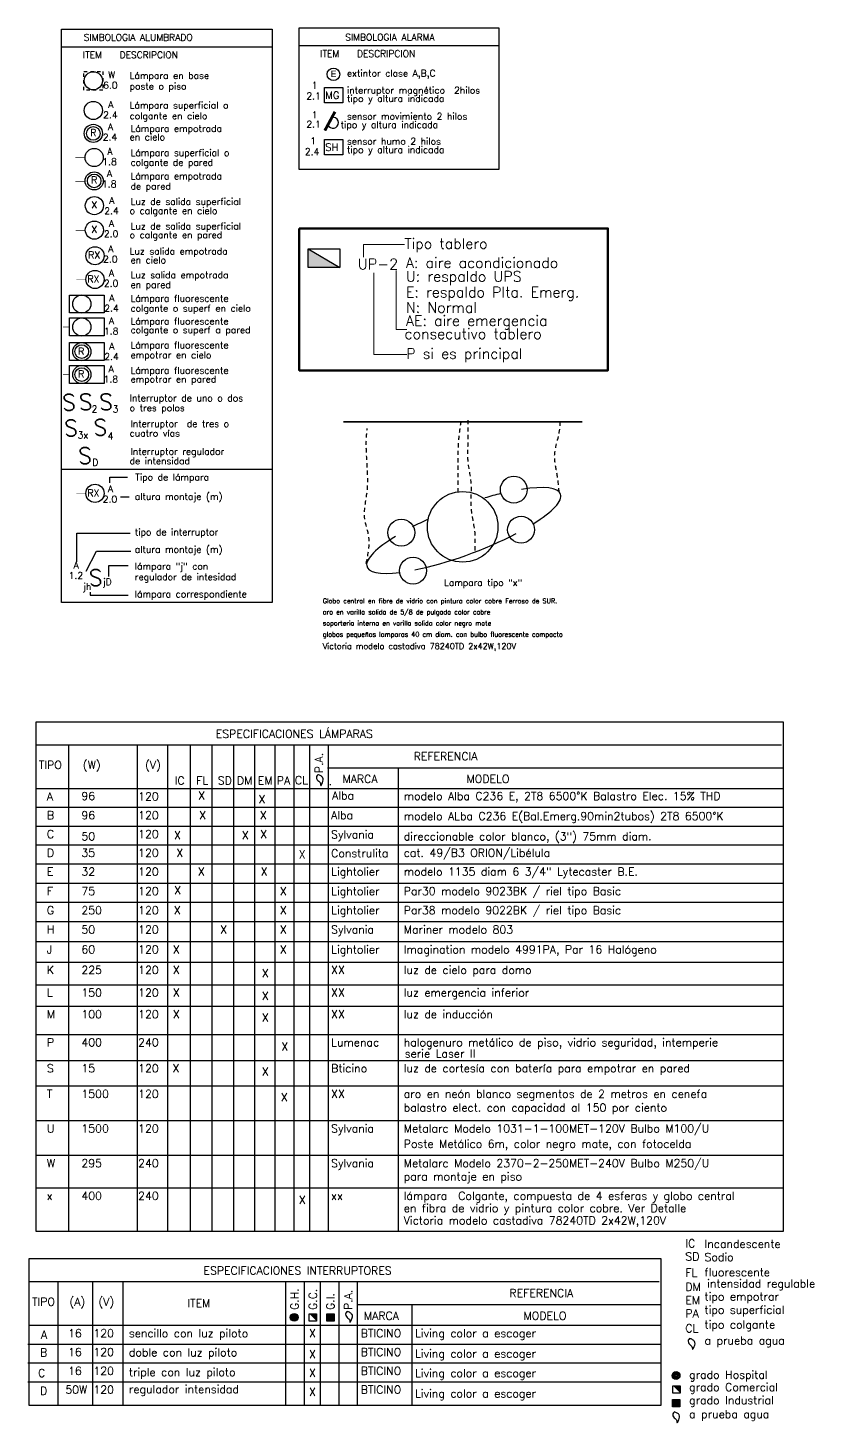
# Model space of a CAD drawing. Extents: x 630.7 to 694.4, y 620.3 to 665.5.
# Drawn here: x 630.66 to 654.4, y 620.34 to 662.44 of the extents above; entities that cross this region are included whole.
import ezdxf

# ---------------------------------------------------------------- set-up
doc = ezdxf.new("R2010")
doc.units = 0
doc.header["$LTSCALE"] = 0.5
doc.header["$MEASUREMENT"] = 0
doc.linetypes.add('DASHED2', pattern=[0.375, 0.25, -0.125])
doc.linetypes.add('HIDDEN2', pattern=[0.1875, 0.125, -0.0625])
for name, color, linetype in [('ALUMBRADO', 3, 'CONTINUOUS'), ('SEÑALES', 4, 'CONTINUOUS'), ('TOMAS', 4, 'HIDDEN2'), ('tuberia_alumbrado', 3, 'DASHED2'), ('UNIFILAR', 1, 'CONTINUOUS')]:
    doc.layers.add(name, color=color, linetype=linetype)
doc.styles.add('romans', font='romans.shx')

msp = doc.modelspace()

# ---------------------------------------------------------------- linework, layer by layer
at = {"layer": 'ALUMBRADO', "color": 5}
for p, q in [((631.677, 661.87), (638.03, 661.87)), ((631.67, 649.127), (638.022, 649.127))]:
    msp.add_line(p, q, dxfattribs=at)
at = {"layer": 'ALUMBRADO'}
for p, q in [((633.136, 648.715), (633.136, 648.883)), ((633.136, 648.883), (633.67, 648.883)), ((633.456, 648.288), (633.716, 648.288)), ((632.134, 647.194), (633.745, 647.194)), ((632.134, 646.333), (632.134, 647.194)), ((632.415, 646.052), (632.734, 646.651)), ((632.734, 646.651), (633.764, 646.651)), ((633.105, 646.223), (633.685, 646.223)), ((633.105, 645.888), (633.105, 646.223)), ((632.54, 645.415), (632.54, 645.323)), ((632.54, 645.323), (633.685, 645.323))]:
    msp.add_line(p, q, dxfattribs=at)
at = {"layer": 'ALUMBRADO', "color": 4}
msp.add_lwpolyline([(631.677, 662.404), (638.03, 662.404), (638.03, 645.103), (631.677, 645.103)], close=True, dxfattribs=at)
at = {"layer": 'ALUMBRADO'}
for points, const_width in [([(639.931, 659.911), (639.624, 659.342)], 0.0876), ([(632.39, 658.527), (632.095, 658.527)], 0.0157), ([(632.384, 657.799), (632.089, 657.799)], 0.0157), ([(632.396, 656.335), (632.101, 656.335)], 0.0157), ([(632.415, 654.847), (632.119, 654.847)], 0.0157), ([(631.912, 653.413), (631.722, 653.413)], 0.0157), ([(631.912, 651.978), (631.722, 651.978)], 0.0157), ([(632.415, 648.392), (632.119, 648.392)], 0.0157)]:
    msp.add_lwpolyline(points, dxfattribs=dict(at, const_width=const_width))
for points in [[(631.912, 654.378), (632.963, 654.378), (632.963, 653.84), (631.912, 653.84)], [(631.912, 653.687), (632.963, 653.687), (632.963, 653.149), (631.912, 653.149)], [(631.912, 652.944), (632.963, 652.944), (632.963, 652.406), (631.912, 652.406)], [(631.912, 652.252), (632.963, 652.252), (632.963, 651.714), (631.912, 651.714)]]:
    msp.add_lwpolyline(points, close=True, dxfattribs=at)
for centre, radius in [((632.635, 660.845), 0.274), ((632.635, 659.95), 0.274), ((632.634, 659.258), 0.274), ((632.634, 659.258), 0.206), ((632.66, 658.53), 0.274), ((632.66, 657.824), 0.274), ((632.66, 657.824), 0.206), ((632.667, 657.079), 0.274), ((632.667, 656.339), 0.274), ((632.685, 655.565), 0.274), ((632.685, 654.85), 0.274), ((632.287, 654.107), 0.274), ((632.287, 653.416), 0.274), ((632.287, 652.673), 0.274), ((632.287, 652.673), 0.206), ((632.287, 651.981), 0.274), ((632.287, 651.981), 0.206), ((632.685, 648.395), 0.274)]:
    msp.add_circle(centre, radius, dxfattribs=at)
msp.add_arc((639.871, 659.579), 0.164, 202.0969, 81.2238, dxfattribs=at)
at = {"layer": 'SEÑALES', "color": 6}
msp.add_line((638.846, 661.907), (644.876, 661.907), dxfattribs=at)
at = {"layer": 'SEÑALES', "color": 4}
msp.add_lwpolyline([(638.846, 662.441), (644.876, 662.441), (644.876, 658.165), (638.846, 658.165)], close=True, dxfattribs=at)
at = {"layer": 'SEÑALES', "color": 6}
for points in [[(639.616, 660.639), (640.171, 660.639), (640.171, 660.175), (639.616, 660.175)], [(639.616, 659.071), (640.171, 659.071), (640.171, 658.607), (639.616, 658.607)]]:
    msp.add_lwpolyline(points, close=True, dxfattribs=at)
msp.add_circle((639.885, 661.041), 0.19, dxfattribs=at)
at = {"layer": 'TOMAS'}
msp.add_lwpolyline([(632.346, 661.122), (632.924, 661.122), (632.924, 660.563), (632.346, 660.563)], close=True, dxfattribs=at)
at = {"layer": 'tuberia_alumbrado', "color": 4, "const_width": 0.05}
msp.add_lwpolyline([(640.184, 650.555), (647.395, 650.555)], dxfattribs=at)
at = {"layer": 'tuberia_alumbrado', "linetype": 'Continuous'}
for centre in [(645.331, 648.509), (641.934, 647.209), (645.551, 647.297), (642.287, 646.063)]:
    msp.add_circle(centre, 0.406, dxfattribs=at)
at = {"layer": 'tuberia_alumbrado', "color": 4, "linetype": 'Continuous'}
msp.add_circle((643.787, 647.385), 1.066, dxfattribs=at)
at = {"layer": 'tuberia_alumbrado', "color": 3, "linetype": 'Continuous'}
for start_param, end_param in [(10.515165, 10.690483), (8.562542, 10.269686), (4.999748, 5.182473), (7.24021, 8.337377), (5.402971, 7.045848)]:
    msp.add_ellipse((643.82, 647.275), major_axis=(-2.922, -1.102), ratio=0.232897, start_param=start_param, end_param=end_param, dxfattribs=at)
at = {"layer": 'tuberia_alumbrado', "color": 4}
for points in [[(643.651, 648.431), (643.651, 648.87), (643.651, 649.632), (643.674, 650.047), (643.743, 650.579)], [(644.159, 646.675), (644.159, 647.207), (644.044, 647.969), (644.044, 648.708), (643.951, 649.355), (643.951, 649.955), (643.951, 650.325), (643.951, 650.625)], [(646.702, 648.431), (646.632, 649.008), (646.563, 649.516), (646.725, 650.394), (646.725, 650.579)], [(640.877, 646.283), (640.947, 647.114), (640.831, 647.622), (640.901, 648.431), (640.901, 649.285), (640.877, 649.932), (640.901, 650.348)]]:
    msp.add_spline(points, degree=3, dxfattribs=at)
at = {"layer": 'UNIFILAR', "color": 4}
for p, q in [((639.12, 655.777), (640.076, 655.212)), ((653.415, 640.8), (630.895, 640.8))]:
    msp.add_line(p, q, dxfattribs=at)
at = {"layer": 'UNIFILAR', "lineweight": 15}
for p, q in [((640.794, 655.522), (640.794, 655.903)), ((640.794, 655.903), (642.032, 655.903)), ((641.774, 655.12), (641.774, 653.336)), ((641.104, 652.583), (641.104, 655.048)), ((641.774, 653.336), (642.104, 653.336)), ((642.104, 652.583), (641.104, 652.583))]:
    msp.add_line(p, q, dxfattribs=at)
at = {"layer": 'UNIFILAR', "color": 5}
for p, q in [((631.882, 640.8), (631.882, 626.118)), ((633.958, 640.8), (633.958, 626.118)), ((634.869, 640.8), (634.869, 626.118)), ((635.56, 640.8), (635.56, 626.118)), ((636.214, 640.8), (636.214, 626.118)), ((636.867, 640.8), (636.867, 626.118)), ((637.504, 640.8), (637.504, 626.118)), ((638.112, 640.8), (638.112, 626.118)), ((638.685, 640.8), (638.685, 626.118)), ((639.163, 640.8), (639.163, 626.118)), ((639.727, 640.8), (639.727, 626.118)), ((653.463, 640.104), (639.704, 640.104)), ((641.838, 640.104), (641.838, 626.118)), ((653.463, 639.479), (630.905, 639.479)), ((653.463, 638.911), (630.905, 638.911)), ((653.463, 638.344), (630.905, 638.344)), ((653.463, 637.776), (630.905, 637.776)), ((653.463, 637.209), (630.905, 637.209)), ((653.463, 636.623), (630.905, 636.623)), ((653.463, 636.044), (630.905, 636.044)), ((653.463, 635.462), (630.905, 635.462)), ((653.463, 634.861), (630.905, 634.861)), ((653.463, 634.242), (630.905, 634.242)), ((653.463, 633.558), (630.905, 633.558)), ((653.463, 632.906), (630.905, 632.906)), ((653.463, 632.057), (630.905, 632.057)), ((653.463, 631.274), (630.905, 631.274)), ((653.463, 630.501), (630.905, 630.501)), ((653.463, 629.457), (630.905, 629.457)), ((653.463, 628.41), (630.905, 628.41)), ((653.463, 627.426), (630.905, 627.426)), ((649.721, 624.601), (630.688, 624.601)), ((631.562, 624.601), (631.562, 620.867)), ((632.607, 624.601), (632.607, 620.867)), ((633.521, 624.601), (633.521, 620.867)), ((638.432, 624.601), (638.432, 620.867)), ((639.005, 624.601), (639.005, 620.867)), ((639.483, 624.601), (639.483, 620.867)), ((640.047, 624.601), (640.047, 620.867)), ((640.598, 624.601), (640.598, 620.867)), ((649.769, 623.905), (640.598, 623.905)), ((642.251, 623.905), (642.251, 620.867)), ((649.769, 623.279), (630.698, 623.279)), ((649.769, 622.712), (630.658, 622.712)), ((649.769, 622.145), (630.658, 622.145)), ((649.769, 621.577), (630.658, 621.577))]:
    msp.add_line(p, q, dxfattribs=at)
at = {"layer": 'UNIFILAR'}
msp.add_line((639.786, 639.623), (639.786, 639.594), dxfattribs=at)
at = {"layer": 'UNIFILAR', "color": 4, "lineweight": 100}
msp.add_lwpolyline([(638.851, 656.389), (648.171, 656.389), (648.171, 652.107), (638.851, 652.107)], close=True, dxfattribs=at)
at = {"layer": 'UNIFILAR', "color": 6}
msp.add_lwpolyline([(639.12, 655.212), (639.12, 655.777), (640.076, 655.777), (640.076, 655.212)], close=True, dxfattribs=at)
at = {"layer": 'UNIFILAR', "color": 4}
for points in [[(630.905, 641.505), (653.463, 641.505), (653.463, 626.118), (630.905, 626.118)], [(630.698, 625.306), (649.769, 625.306), (649.769, 620.867), (630.698, 620.867)], [(639.155, 623.633), (639.378, 623.633), (639.378, 623.41), (639.155, 623.41)], [(639.683, 623.633), (639.906, 623.633), (639.906, 623.41), (639.683, 623.41)]]:
    msp.add_lwpolyline(points, close=True, dxfattribs=at)
at = {"layer": 'UNIFILAR', "color": 5}
for points in [[(650.134, 621.466), (650.357, 621.466), (650.357, 621.243), (650.134, 621.243)], [(650.118, 621.05), (650.341, 621.05), (650.341, 620.827), (650.118, 620.827)]]:
    msp.add_lwpolyline(points, close=True, dxfattribs=at)
at = {"layer": 'UNIFILAR', "color": 3}
for centre in [(638.7, 623.529), (650.23, 621.774)]:
    msp.add_circle(centre, 0.118, dxfattribs=at)
at = {"layer": 'UNIFILAR', "color": 4}
for points in [[(639.412, 639.904), (639.374, 639.853), (639.417, 639.725), (639.495, 639.637), (639.501, 639.581), (639.552, 639.664), (639.563, 639.814), (639.507, 639.87), (639.414, 639.906)], [(640.293, 623.705), (640.255, 623.654), (640.298, 623.526), (640.377, 623.438), (640.383, 623.382), (640.434, 623.464), (640.445, 623.615), (640.388, 623.67), (640.296, 623.707)], [(650.636, 622.889), (650.598, 622.839), (650.641, 622.711), (650.72, 622.623), (650.726, 622.567), (650.777, 622.649), (650.788, 622.8), (650.731, 622.855), (650.639, 622.892)]]:
    msp.add_spline(points, degree=3, dxfattribs=at)
at = {"layer": 'UNIFILAR'}
msp.add_spline([(650.171, 620.672), (650.133, 620.622), (650.176, 620.494), (650.254, 620.406), (650.261, 620.35), (650.311, 620.432), (650.323, 620.583), (650.266, 620.638), (650.173, 620.675)], degree=3, dxfattribs=at)
at = {"layer": 'UNIFILAR', "color": 4}
for points in [[(639.12, 655.777), (639.12, 655.212), (639.336, 655.428)], [(640.076, 655.212), (639.12, 655.777), (639.336, 655.428)], [(639.12, 655.212), (640.076, 655.212), (639.336, 655.428)], [(639.155, 623.633), (639.378, 623.633), (639.378, 623.41)], [(639.683, 623.633), (639.906, 623.633), (639.906, 623.41)], [(639.683, 623.633), (639.906, 623.41), (639.683, 623.41)], [(650.191, 621.665), (650.225, 621.659), (650.264, 621.664)], [(650.193, 621.664), (650.23, 621.67), (650.231, 621.657)], [(650.231, 621.657), (650.231, 621.657), (650.231, 621.658), (650.231, 621.665)], [(650.231, 621.658), (650.231, 621.665), (650.264, 621.662)]]:
    msp.add_solid(points, dxfattribs=at)
at = {"layer": 'UNIFILAR', "color": 3}
for points in [[(638.582, 623.53), (638.587, 623.565), (638.736, 623.64)], [(638.582, 623.531), (638.812, 623.563), (638.819, 623.529)], [(638.769, 623.624), (638.797, 623.596), (638.583, 623.53)], [(638.583, 623.53), (638.665, 623.597), (638.672, 623.561)], [(638.583, 623.531), (638.796, 623.597), (638.813, 623.564)], [(638.584, 623.529), (638.737, 623.641), (638.77, 623.623)], [(638.587, 623.562), (638.588, 623.568), (638.728, 623.632)], [(638.588, 623.566), (638.605, 623.601), (638.737, 623.641)], [(638.607, 623.602), (638.631, 623.625), (638.735, 623.64)], [(638.631, 623.625), (638.663, 623.64), (638.733, 623.641)], [(638.642, 623.63), (638.728, 623.642), (638.745, 623.62)], [(638.665, 623.641), (638.699, 623.646), (638.737, 623.64)], [(638.582, 623.534), (638.586, 623.499), (638.732, 623.419)], [(638.582, 623.533), (638.81, 623.492), (638.819, 623.526)], [(638.766, 623.434), (638.794, 623.46), (638.583, 623.534)], [(638.583, 623.534), (638.663, 623.464), (638.671, 623.5)], [(638.583, 623.533), (638.794, 623.46), (638.811, 623.492)], [(638.584, 623.534), (638.733, 623.417), (638.767, 623.434)], [(638.586, 623.502), (638.586, 623.496), (638.724, 623.427)], [(638.586, 623.498), (638.602, 623.462), (638.733, 623.418)], [(638.604, 623.461), (638.627, 623.438), (638.731, 623.418)], [(638.628, 623.437), (638.66, 623.421), (638.729, 623.417)], [(638.63, 623.436), (638.665, 623.423), (638.664, 623.418)], [(638.634, 623.477), (638.715, 623.44), (638.7, 623.412)], [(638.638, 623.432), (638.724, 623.417), (638.741, 623.438)], [(638.661, 623.42), (638.695, 623.414), (638.734, 623.419)], [(638.663, 623.419), (638.7, 623.425), (638.701, 623.412)], [(638.698, 623.54), (638.802, 623.537), (638.783, 623.502)], [(638.7, 623.534), (638.818, 623.529), (638.818, 623.525)], [(638.701, 623.412), (638.701, 623.412), (638.701, 623.413), (638.701, 623.42)], [(638.701, 623.413), (638.701, 623.42), (638.733, 623.417)], [(650.112, 621.775), (650.117, 621.81), (650.266, 621.885)], [(650.299, 621.869), (650.327, 621.842), (650.113, 621.775)], [(650.114, 621.775), (650.267, 621.886), (650.301, 621.869)], [(650.117, 621.807), (650.118, 621.813), (650.258, 621.877)], [(650.118, 621.811), (650.135, 621.846), (650.267, 621.886)], [(650.137, 621.847), (650.161, 621.87), (650.265, 621.885)], [(650.162, 621.87), (650.194, 621.885), (650.263, 621.886)], [(650.172, 621.875), (650.258, 621.887), (650.275, 621.865)], [(650.195, 621.886), (650.229, 621.891), (650.268, 621.885)], [(650.112, 621.776), (650.342, 621.808), (650.349, 621.774)], [(650.112, 621.779), (650.116, 621.744), (650.262, 621.664)], [(650.112, 621.778), (650.341, 621.738), (650.349, 621.771)], [(650.113, 621.775), (650.195, 621.842), (650.203, 621.806)], [(650.113, 621.776), (650.326, 621.842), (650.343, 621.809)], [(650.296, 621.679), (650.325, 621.705), (650.113, 621.779)], [(650.113, 621.778), (650.324, 621.705), (650.342, 621.737)], [(650.114, 621.779), (650.263, 621.663), (650.297, 621.679)], [(650.114, 621.779), (650.193, 621.709), (650.201, 621.745)], [(650.116, 621.747), (650.117, 621.741), (650.254, 621.672)], [(650.117, 621.743), (650.133, 621.707), (650.263, 621.663)], [(650.135, 621.706), (650.157, 621.683), (650.261, 621.663)], [(650.158, 621.682), (650.19, 621.666), (650.259, 621.662)], [(650.16, 621.681), (650.195, 621.668), (650.194, 621.663)], [(650.165, 621.722), (650.246, 621.685), (650.231, 621.657)], [(650.169, 621.677), (650.254, 621.662), (650.272, 621.683)], [(650.228, 621.785), (650.332, 621.782), (650.314, 621.747)], [(650.23, 621.779), (650.348, 621.774), (650.348, 621.77)]]:
    msp.add_solid(points, dxfattribs=at)
at = {"layer": 'UNIFILAR', "color": 5}
for points in [[(650.134, 621.466), (650.357, 621.466), (650.357, 621.243)], [(650.118, 621.05), (650.341, 621.05), (650.341, 620.827)], [(650.118, 621.05), (650.341, 620.827), (650.118, 620.827)]]:
    msp.add_solid(points, dxfattribs=at)

# ---------------------------------------------------------------- texts
at = {"layer": 'ALUMBRADO', "color": 3, "style": 'romans'}
for s, height, p in [('SIMBOLOGIA ALUMBRADO', 0.20128, (632.345, 662.055)), ('ITEM', 0.2013, (632.316, 661.526)), ('DESCRIPCION', 0.20128, (633.428, 661.526)), ('Lámpara en base', 0.20128, (633.731, 660.902)), ('poste o piso', 0.20128, (633.731, 660.581)), ('Lámpara superficial o ', 0.20128, (633.731, 660.006)), ('colgante en cielo', 0.20128, (633.731, 659.686)), ('R', 0.208, (632.542, 659.178)), ('Lámpara empotrada', 0.20128, (633.758, 659.305)), ('en cielo', 0.2013, (633.731, 659.045)), ('Lámpara superficial o', 0.20128, (633.758, 658.574)), ('colgante de pared', 0.20128, (633.758, 658.28)), ('Lámpara empotrada ', 0.20128, (633.758, 657.87)), ('R', 0.208, (632.568, 657.744)), ('de pared', 0.2013, (633.758, 657.562)), ('Luz de salida superficial', 0.20128, (633.758, 657.098)), ('X', 0.208, (632.575, 656.999)), ('o calgante en cielo', 0.20128, (633.731, 656.823)), ('X', 0.208, (632.575, 656.259)), ('Luz de salida superficial', 0.20128, (633.758, 656.359)), ('o calgante en pared', 0.20128, (633.731, 656.093)), ('RX', 0.2076, (632.478, 655.486)), ('Luz salida empotrada ', 0.20128, (633.731, 655.6)), ('en cielo', 0.2013, (633.758, 655.334)), ('RX', 0.2076, (632.456, 654.76)), ('en pared', 0.2013, (633.758, 654.591)), ('Luz salida empotrada ', 0.20128, (633.758, 654.885)), ('Lámpara fluorescente', 0.20128, (633.758, 654.179)), ('colgante o superf en cielo', 0.20128, (633.758, 653.879)), ('Lámpara fluorescente', 0.20128, (633.758, 653.49)), ('colgante o superf a pared', 0.20128, (633.758, 653.226)), ('R', 0.208, (632.175, 652.582)), ('empotrar en cielo', 0.20128, (633.758, 652.47)), ('Lámpara fluorescente', 0.20128, (633.758, 652.77)), ('Lámpara fluorescente', 0.20128, (633.758, 652.004)), ('R', 0.208, (632.175, 651.89)), ('empotrar en pared', 0.20128, (633.758, 651.74)), ('Interruptor de uno o dos ', 0.20128, (633.731, 651.172)), ('o tres polos', 0.20128, (633.731, 650.874)), ('Interruptor  de tres o ', 0.20128, (633.758, 650.395)), ('cuatro vías', 0.20128, (633.731, 650.108)), ('Interruptor regulador', 0.20128, (633.758, 649.559)), ('de intensidad', 0.20128, (633.731, 649.272)), ('Tipo de lámpara', 0.20128, (633.903, 648.784)), ('RX', 0.2076, (632.456, 648.305)), ('altura montaje (m)', 0.20128, (633.888, 648.2)), ('tipo de interruptor', 0.20128, (633.888, 647.127)), ('altura montaje (m)', 0.20128, (633.888, 646.602)), ('lámpara "j" con ', 0.20128, (633.888, 646.094)), ('regulador de intesidad', 0.20128, (633.888, 645.773)), ('lámpara correspondiente', 0.20128, (633.888, 645.254)), ('Lampara tipo "x"', 0.2, (643.225, 645.6)), ('Globo central en fibre de vidrio con pintura color cobre Ferroso de SUR.', 0.14138, (639.563, 645.077)), ('aro en varilla solida de 5/8 de pulgada color cobre', 0.14138, (639.563, 644.742)), ('soporteria interna en varilla solida color negro mate', 0.14138, (639.563, 644.406)), ('globos pequeños lamparas 40 cm diam. con bulbo fluorescente compacto', 0.14138, (639.563, 644.07)), ('ESPECIFICACIONES LÁMPARAS', 0.24153, (636.332, 641.018)), ('ESPECIFICACIONES INTERRUPTORES', 0.24153, (635.96, 624.819))]:
    msp.add_text(s, height=height, dxfattribs=at).set_placement(p)
at = {"layer": 'ALUMBRADO', "color": 5, "style": 'romans'}
for p in [(631.689, 650.898), (632.197, 650.911), (632.812, 650.911), (631.752, 650.125), (632.641, 650.145), (632.176, 649.289), (632.497, 645.607)]:
    msp.add_text('S', height=0.486, dxfattribs=at).set_placement(p)
at = {"layer": 'SEÑALES', "color": 3, "style": 'romans'}
for s, height, p in [('SIMBOLOGIA ALARMA', 0.20128, (640.239, 662.058)), ('ITEM', 0.2013, (639.484, 661.563)), ('DESCRIPCION', 0.20128, (640.597, 661.563)), ('extintor clase A,B,C', 0.20128, (640.293, 660.971)), ('interruptor magnético  2hilos', 0.20128, (640.293, 660.459)), ('tipo y altura indicada', 0.20128, (640.293, 660.207)), ('sensor movimiento 2 hilos', 0.20128, (640.293, 659.673)), ('tipo y altura indicada', 0.20128, (640.104, 659.42)), ('sensor humo 2 hilos', 0.20128, (640.293, 658.918)), ('tipo y altura indicada', 0.20128, (640.293, 658.666))]:
    msp.add_text(s, height=height, dxfattribs=at).set_placement(p)
at = {"layer": 'SEÑALES'}
msp.add_text('E', height=0.192, dxfattribs=at).set_placement((639.804, 660.956))
at = {"layer": 'SEÑALES', "style": 'romans'}
for s, p in [('MG', (639.64, 660.298)), ('SH', (639.64, 658.73))]:
    msp.add_text(s, height=0.2201, dxfattribs=at).set_placement(p)
at = {"layer": 'TOMAS', "color": 3, "style": 'romans'}
for s, height, p in [('W', 0.204, (633.082, 660.921)), ('6.0', 0.2044, (632.93, 660.608)), ('1', 0.204, (639.23, 660.607)), ('A', 0.204, (633.082, 660.025)), ('2.1', 0.2044, (639.067, 660.283)), ('2.4', 0.2044, (632.93, 659.713)), ('1', 0.204, (639.23, 659.717)), ('A', 0.204, (633.071, 659.354)), ('2.1', 0.2044, (639.067, 659.434)), ('2.4', 0.2044, (632.919, 659.042)), ('1', 0.204, (639.184, 658.929)), ('1.8', 0.2044, (632.907, 658.301)), ('A', 0.204, (633.059, 658.613)), ('2.4', 0.2044, (639.021, 658.605)), ('A', 0.204, (633.047, 657.942)), ('1.8', 0.2044, (632.896, 657.629)), ('A', 0.204, (633.117, 657.131)), ('2.4', 0.2044, (632.965, 656.819)), ('A', 0.204, (633.105, 656.437)), ('2.0', 0.2044, (632.953, 656.125)), ('2.0', 0.2044, (632.93, 655.361)), ('A', 0.204, (633.082, 655.673)), ('A', 0.204, (633.105, 654.944)), ('2.0', 0.2044, (632.953, 654.631)), ('A', 0.204, (633.117, 654.191)), ('2.4', 0.2044, (632.965, 653.879)), ('A', 0.204, (633.107, 653.499)), ('1.8', 0.2044, (632.956, 653.187)), ('2.4', 0.2044, (632.965, 652.42)), ('A', 0.204, (633.117, 652.732)), ('A', 0.204, (633.098, 652.049)), ('1.8', 0.2044, (632.946, 651.737)), ('2', 0.204, (632.581, 650.839)), ('3', 0.204, (633.218, 650.839)), ('3x', 0.2044, (632.16, 650.053)), ('4', 0.204, (633.068, 650.025)), ('D', 0.204, (632.6, 649.23)), ('A', 0.204, (633.07, 648.429)), ('2.0', 0.2044, (632.918, 648.117)), ('A', 0.204, (632.041, 646.128)), ('1.2', 0.2044, (631.889, 645.816)), ('jh', 0.2044, (632.321, 645.482)), ('jD', 0.2044, (632.92, 645.623))]:
    msp.add_text(s, height=height, dxfattribs=at).set_placement(p)
at = {"layer": 'UNIFILAR', "color": 7, "style": 'romans'}
for s, p in [('Tipo tablero ', (642.031, 655.775)), ('consecutivo tablero ', (642.031, 653.052)), ('P si es principal', (642.083, 652.455))]:
    msp.add_text(s, height=0.31479, dxfattribs=at).set_placement(p)
at = {"layer": 'UNIFILAR', "color": 3, "style": 'romans'}
for s, height, p in [('UP-2', 0.3197, (640.621, 655.155)), ('Victoria modelo castadiva 78240TD 2x42W,120V', 0.17802, (639.561, 643.696)), ('REFERENCIA', 0.2415, (642.307, 640.34)), ('TIPO', 0.2415, (630.99, 640.079)), ('(W)', 0.2415, (632.319, 640.079)), ('(V)', 0.2415, (634.197, 640.079)), ('IC', 0.2453, (635.089, 639.605)), ('FL', 0.2453, (635.738, 639.605)), ('SD', 0.2453, (636.391, 639.605)), ('DM', 0.2453, (636.965, 639.605)), ('EM', 0.2453, (637.597, 639.605)), ('PA', 0.2453, (638.171, 639.605)), ('CL', 0.2453, (638.72, 639.616)), ('MARCA', 0.2415, (640.16, 639.657)), ('MODELO', 0.2415, (643.905, 639.657)), ('A', 0.242, (631.231, 639.128)), ('96', 0.2415, (632.275, 639.141)), ('120', 0.2415, (633.988, 639.128)), ('X', 0.242, (635.801, 639.157)), ('X', 0.242, (637.622, 639.044)), ('Alba', 0.2415, (639.845, 639.154)), ('modelo Alba C236 E, 2T8 6500°K Balastro Elec. 15% THD', 0.24153, (642.008, 639.141)), ('B', 0.242, (631.231, 638.561)), ('96', 0.2415, (632.275, 638.561)), ('120', 0.2415, (633.988, 638.561)), ('X', 0.242, (635.83, 638.561)), ('X', 0.242, (637.665, 638.561)), ('Alba', 0.2415, (639.816, 638.561)), ('modelo ALba C236 E(Bal.Emerg.90min2tubos) 2T8 6500°K', 0.24153, (642.008, 638.535)), ('C', 0.242, (631.231, 637.993)), ('50', 0.2415, (632.275, 637.923)), ('120', 0.2415, (633.988, 637.993)), ('X', 0.242, (635.075, 637.962)), ('X', 0.242, (637.12, 637.962)), ('X', 0.242, (637.676, 637.993)), ('Sylvania', 0.2415, (639.816, 637.981)), ('direccionable color blanco, (3") 75mm diam.', 0.24153, (642.008, 637.923)), ('D', 0.242, (631.231, 637.426)), ('35', 0.2415, (632.275, 637.426)), ('120', 0.2415, (633.988, 637.426)), ('X', 0.242, (635.14, 637.426)), ('X', 0.242, (638.838, 637.381)), ('Construlita', 0.24153, (639.816, 637.413)), ('cat. 49/B3 ORION/Libélula', 0.24153, (642.008, 637.426)), ('E', 0.242, (631.231, 636.859)), ('32', 0.2415, (632.275, 636.859)), ('120', 0.2415, (633.988, 636.859)), ('X', 0.242, (635.791, 636.859)), ('X', 0.242, (637.689, 636.859)), ('Lightolier', 0.2415, (639.816, 636.859)), ('modelo 1135 diam 6 3/4" Lytecaster B.E.', 0.24153, (642.008, 636.859)), ('F', 0.242, (631.231, 636.273)), ('75', 0.2415, (632.275, 636.273)), ('120', 0.2415, (633.988, 636.273)), ('X', 0.242, (635.078, 636.295)), ('X', 0.242, (638.268, 636.273)), ('Lightolier', 0.2415, (639.816, 636.273)), ('Par30 modelo 9023BK / riel tipo Basic', 0.24153, (642.008, 636.273)), ('G', 0.242, (631.231, 635.694)), ('250', 0.2415, (632.275, 635.694)), ('120', 0.2415, (633.988, 635.694)), ('X', 0.242, (635.069, 635.694)), ('X', 0.242, (638.268, 635.694)), ('Lightolier', 0.2415, (639.816, 635.694)), ('Par38 modelo 9022BK / riel tipo Basic', 0.24153, (642.008, 635.694)), ('H', 0.242, (631.231, 635.112)), ('50', 0.2415, (632.275, 635.112)), ('120', 0.2415, (633.988, 635.112)), ('X', 0.242, (636.468, 635.112)), ('X', 0.242, (638.268, 635.112)), ('Sylvania', 0.2415, (639.816, 635.112)), ('Mariner modelo 803', 0.24153, (642.008, 635.112)), ('J', 0.242, (631.231, 634.511)), ('60', 0.2415, (632.275, 634.511)), ('120', 0.2415, (633.988, 634.511)), ('X', 0.242, (635.036, 634.511)), ('X', 0.242, (638.268, 634.511)), ('Lightolier', 0.2415, (639.816, 634.511)), ('Imagination modelo 4991PA, Par 16 Halógeno', 0.24153, (642.008, 634.511)), ('K', 0.242, (631.231, 633.892)), ('225', 0.2415, (632.275, 633.892)), ('120', 0.2415, (633.988, 633.892)), ('X', 0.242, (635.036, 633.892)), ('XX', 0.2415, (639.816, 633.892)), ('luz de cielo para domo', 0.24153, (642.008, 633.892)), ('X', 0.242, (637.726, 633.795)), ('L', 0.242, (631.231, 633.207)), ('150', 0.2415, (632.275, 633.207)), ('120', 0.2415, (633.988, 633.207)), ('X', 0.242, (635.036, 633.207)), ('X', 0.242, (637.726, 633.11)), ('XX', 0.2415, (639.816, 633.207)), ('luz emergencia inferior', 0.24153, (642.008, 633.207)), ('luz de inducción', 0.24153, (642.008, 632.556)), ('M', 0.242, (631.231, 632.556)), ('100', 0.2415, (632.275, 632.556)), ('120', 0.2415, (633.988, 632.556)), ('X', 0.242, (635.036, 632.556)), ('X', 0.242, (637.726, 632.459)), ('XX', 0.2415, (639.816, 632.556)), ('P', 0.242, (631.231, 631.707)), ('400', 0.2415, (632.275, 631.707)), ('240', 0.2415, (633.988, 631.707)), ('X', 0.242, (638.314, 631.579)), ('Lumenac', 0.2415, (639.816, 631.707)), ('halogenuro metálico de piso, vidrio seguridad, intemperie', 0.24153, (642.008, 631.707)), ('serie Laser II', 0.24153, (642.039, 631.366)), ('S', 0.242, (631.231, 630.924)), ('15', 0.2415, (632.275, 630.924)), ('120', 0.2415, (633.988, 630.924)), ('X', 0.242, (635.029, 630.924)), ('Bticino', 0.2415, (639.816, 630.924)), ('luz de cortesía con batería para empotrar en pared', 0.24153, (642.008, 630.924)), ('X', 0.242, (637.726, 630.827)), ('T', 0.242, (631.231, 630.151)), ('1500', 0.2415, (632.275, 630.151)), ('120', 0.2415, (633.988, 630.151)), ('X', 0.242, (638.298, 630.054)), ('XX', 0.2415, (639.816, 630.151)), ('aro en neón blanco segmentos de 2 metros en cenefa', 0.24153, (642.008, 630.151)), ('balastro elect. con capacidad al 150 por ciento', 0.24153, (642.008, 629.737)), ('U', 0.242, (631.231, 629.107)), ('1500', 0.2415, (632.275, 629.107)), ('120', 0.2415, (633.988, 629.107)), ('Sylvania', 0.2415, (639.816, 629.107)), ('Metalarc Modelo 1031-1-100MET-120V Bulbo M100/U', 0.24153, (642.008, 629.107)), ('Poste Metálico 6m, color negro mate, con fotocelda', 0.24153, (642.008, 628.645)), ('W', 0.242, (631.231, 628.06)), ('295', 0.2415, (632.275, 628.06)), ('240', 0.2415, (633.988, 628.06)), ('Sylvania', 0.2415, (639.816, 628.06)), ('Metalarc Modelo 2370-2-250MET-240V Bulbo M250/U', 0.24153, (642.008, 628.06)), ('para montaje en piso', 0.24153, (642.008, 627.659)), ('x', 0.242, (631.231, 627.076)), ('400', 0.2415, (632.275, 627.076)), ('240', 0.2415, (633.988, 627.076)), ('X', 0.242, (638.84, 626.959)), ('xx', 0.2415, (639.816, 627.076)), ('en fibra de vidrio y pintura color cobre. Ver Detalle', 0.24153, (642.008, 626.705)), ('lámpara  Colgante, compuesta de 4 esferas y globo central', 0.24153, (642.008, 627.076)), ('Victoria modelo castadiva 78240TD 2x42W,120V', 0.24153, (642.008, 626.334)), ('IC', 0.2453, (650.508, 625.64)), ('Incandescente', 0.24153, (651.09, 625.624)), ('SD', 0.2453, (650.508, 625.244)), ('Sodio', 0.2415, (651.09, 625.228)), ('FL', 0.2453, (650.508, 624.756)), ('fluorescente', 0.24153, (651.09, 624.77)), ('REFERENCIA', 0.2415, (645.2, 624.141)), ('DM', 0.2453, (650.508, 624.326)), ('intensidad regulable', 0.24153, (651.169, 624.428)), ('TIPO', 0.2415, (630.783, 623.88)), ('(A)', 0.2415, (631.915, 623.88)), ('(V)', 0.2415, (632.788, 623.88)), ('ITEM', 0.2415, (635.475, 623.836)), ('EM', 0.2453, (650.508, 623.924)), ('tipo empotrar', 0.24153, (651.09, 624.036)), ('MARCA', 0.2415, (640.806, 623.458)), ('MODELO', 0.2415, (645.626, 623.458)), ('PA', 0.2453, (650.508, 623.522)), ('tipo superficial', 0.24153, (651.09, 623.637)), ('A', 0.242, (631.052, 622.886)), ('16', 0.2415, (631.871, 622.929)), ('120', 0.2415, (632.637, 622.929)), ('sencillo con luz piloto', 0.24153, (633.709, 622.929)), ('X', 0.242, (639.151, 622.929)), ('BTICINO', 0.2415, (640.71, 622.929)), ('Living color a escoger', 0.24153, (642.348, 622.929)), ('CL', 0.2453, (650.508, 623.076)), ('tipo colgante', 0.24153, (651.09, 623.19)), ('a prueba agua', 0.24153, (651.09, 622.707)), ('B', 0.242, (631.024, 622.349)), ('16', 0.2415, (631.871, 622.362)), ('120', 0.2415, (632.637, 622.362)), ('doble con luz piloto', 0.24153, (633.709, 622.353)), ('X', 0.242, (639.151, 622.293)), ('BTICINO', 0.2415, (640.71, 622.362)), ('Living color a escoger', 0.24153, (642.348, 622.315)), ('C', 0.242, (630.967, 621.728)), ('16', 0.2415, (631.871, 621.794)), ('120', 0.2415, (632.637, 621.794)), ('triple con luz piloto', 0.24153, (633.709, 621.756)), ('X', 0.242, (639.151, 621.736)), ('BTICINO', 0.2415, (640.71, 621.794)), ('Living color a escoger', 0.24153, (642.348, 621.728)), ('grado Hospital', 0.24153, (650.625, 621.679)), ('50W', 0.2415, (631.789, 621.227)), ('120', 0.2415, (632.637, 621.227)), ('regulador intensidad', 0.24153, (633.709, 621.239)), ('BTICINO', 0.2415, (640.71, 621.227)), ('grado Comercial', 0.24153, (650.625, 621.305)), ('D', 0.242, (631.024, 621.191)), ('X', 0.242, (639.151, 621.16)), ('Living color a escoger', 0.24153, (642.348, 621.114)), ('grado Industrial', 0.24153, (650.625, 620.906)), ('a prueba agua', 0.24153, (650.625, 620.49))]:
    msp.add_text(s, height=height, dxfattribs=at).set_placement(p)
at = {"layer": 'UNIFILAR', "color": 5, "style": 'romans'}
for s, height, p in [('A: aire acondicionado', 0.31479, (642.073, 655.197)), ('U: respaldo UPS', 0.31479, (642.073, 654.785)), ('E: respaldo Plta. Emerg.', 0.31479, (642.073, 654.31)), ('N: Normal', 0.3148, (642.073, 653.846)), ('AE: aire emergencia', 0.31479, (642.073, 653.447))]:
    msp.add_text(s, height=height, dxfattribs=at).set_placement(p)
at = {"layer": 'UNIFILAR', "color": 3, "style": 'romans'}
for s, p in [('P.A.', (639.567, 639.951)), ('G.H.', (638.831, 623.752)), ('G.C.', (639.384, 623.752)), ('G.I.', (639.912, 623.752)), ('P.A.', (640.448, 623.752))]:
    msp.add_text(s, height=0.2415, rotation=90, dxfattribs=at).set_placement(p)

doc.saveas('drawing.dxf')
